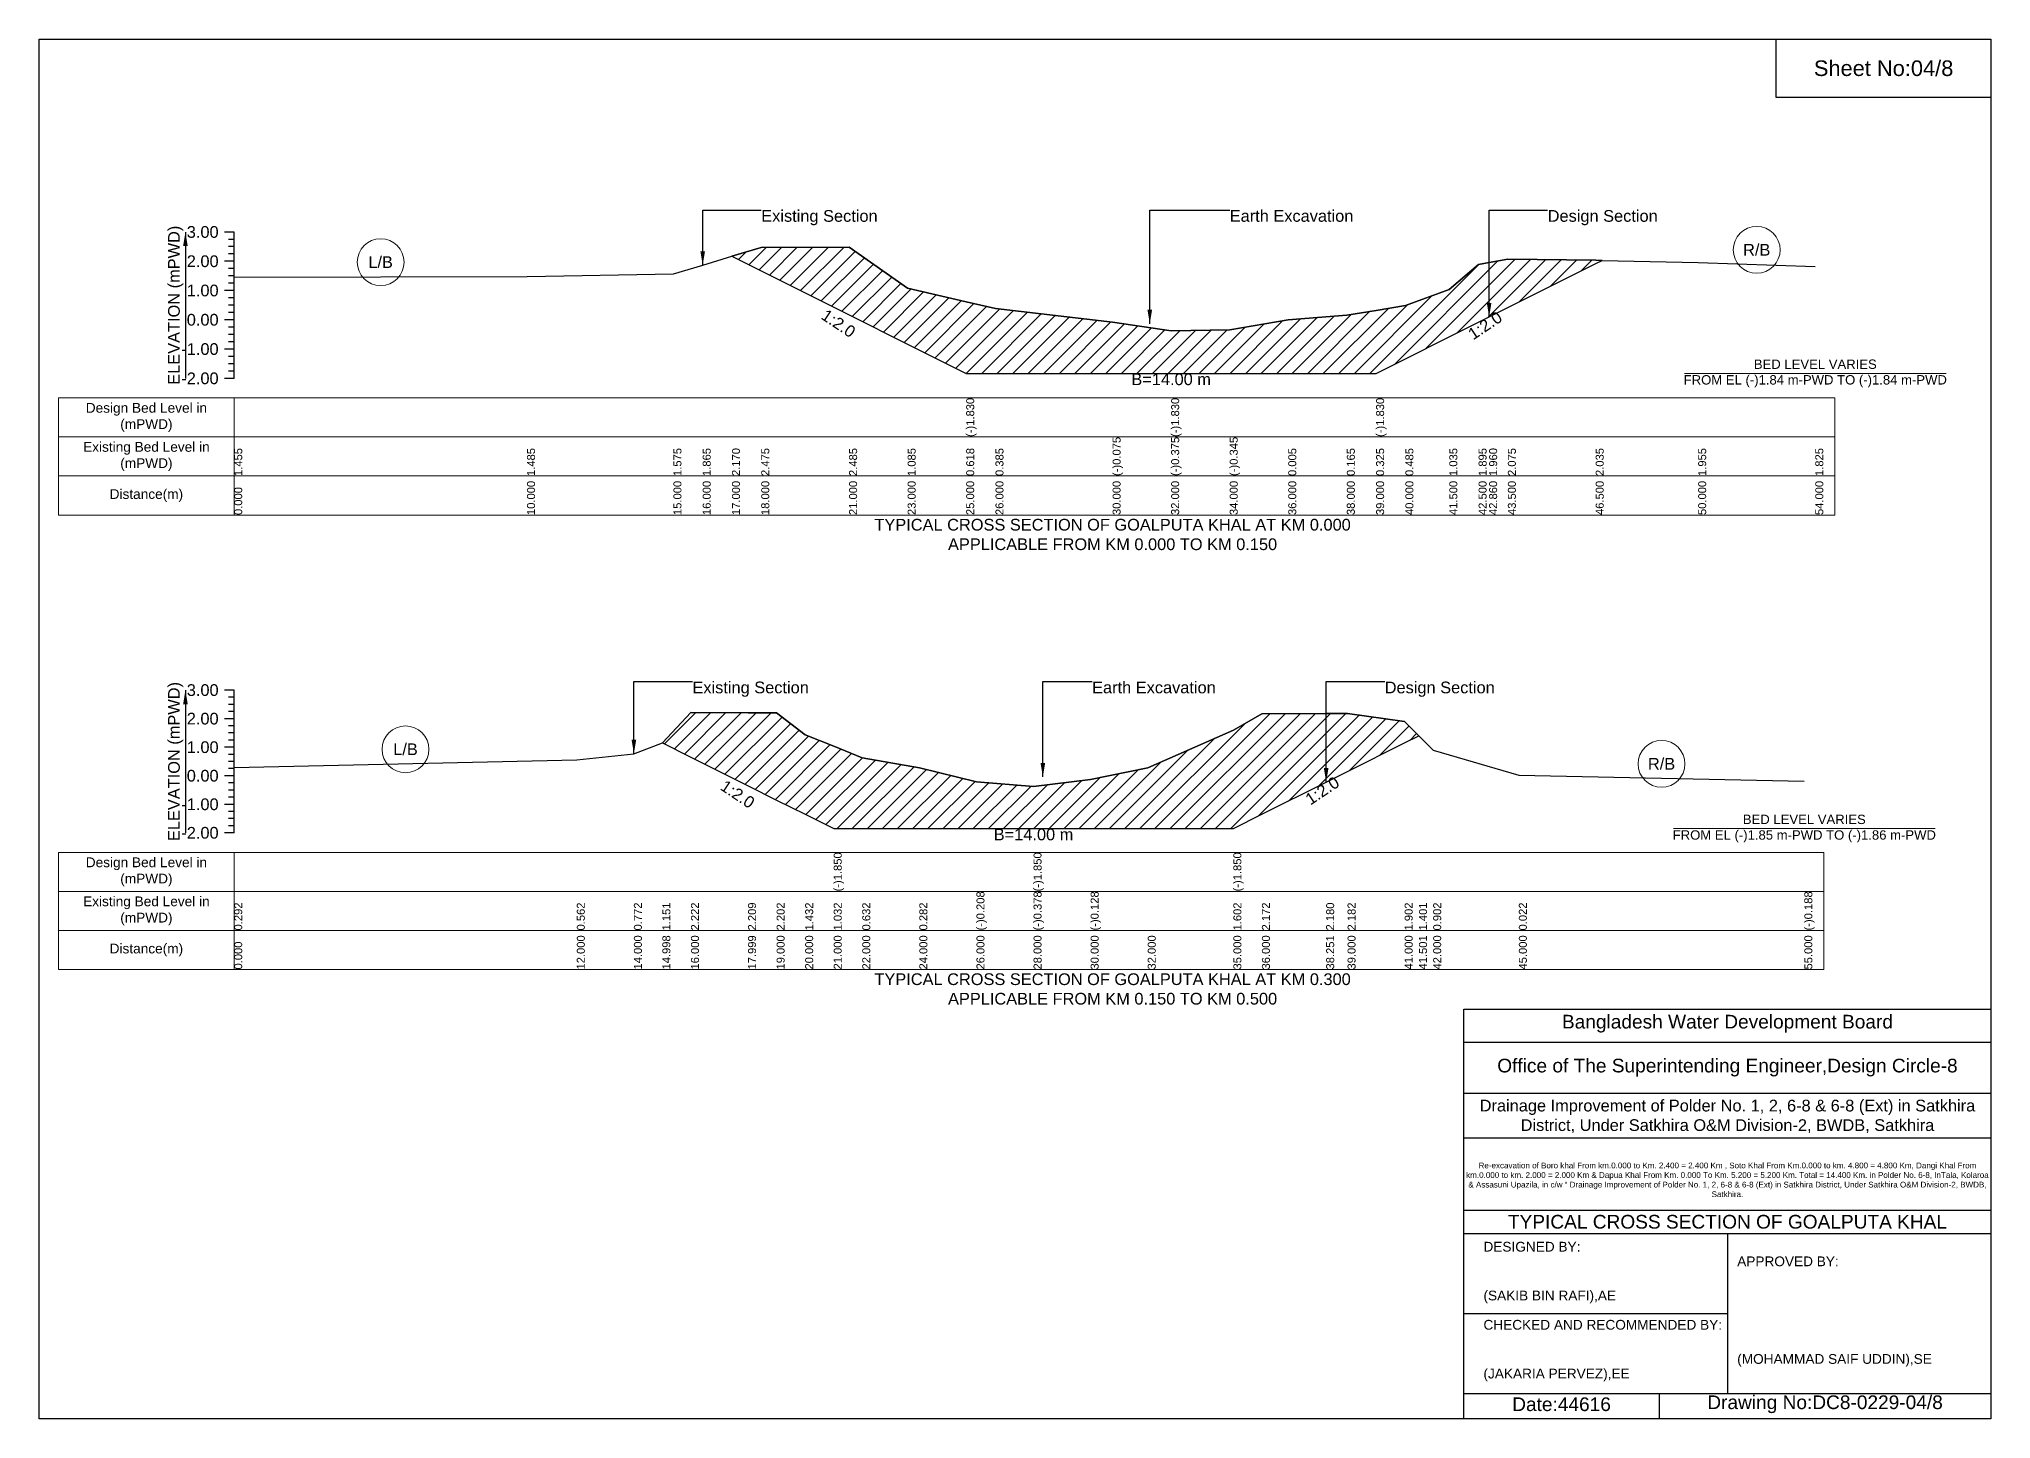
# Model space of a CAD drawing. Header units: inches. Extents: x 91000 to 278000, y -5656 to 20000.
# Drawn here: x 130000 to 138000, y -5656 to 0 of the extents above; entities that cross this region are included whole.
import ezdxf

# ---------------------------------------------------------------- set-up
doc = ezdxf.new("R2010")
doc.units = ezdxf.units.IN
doc.header["$LTSCALE"] = 7
doc.header["$MEASUREMENT"] = 0
for name, color, linetype, lineweight in [('Cross section Data Border', 7, 'Continuous', 9), ('Cross Section Labels', 7, 'Continuous', 9), ('Existing_Bed_Level for Xsection', 7, 'Continuous', 25)]:
    doc.layers.add(name, color=color, linetype=linetype, lineweight=lineweight)
doc.styles.get("Standard").update_dxf_attribs({"font": 'arial.ttf'})
doc.dimstyles.get("Standard").update_dxf_attribs({"dimtxt": 0.18, "dimasz": 0.18, "dimexe": 0.18, "dimexo": 0.0625, "dimgap": 0.09, "dimtad": 0, "dimtih": 1, "dimtoh": 1, "dimdec": 4, "dimzin": 0, "dimdsep": 46, "dimtxsty": 'Standard', "dimcen": 0.09, "dimadec": 0, "dimazin": 0, "dimtfac": 1, "dimtdec": 4, "dimtofl": 0, "dimtmove": 0, "dimatfit": 3, "dimfxl": 1, "dimtolj": 1, "dimtzin": 0, "dimarcsym": 0})

msp = doc.modelspace()

# ---------------------------------------------------------------- hatches: boundary and pattern name
at = {"layer": 'Existing_Bed_Level for Xsection'}
h = msp.add_hatch(dxfattribs=at)
h.set_pattern_fill('ANSI31', color=256, scale=360, style=0)
h.paths.add_polyline_path([(132840, -890.6), (132960, -950.6), (133320, -1130.6), (133560, -1250.6), (133800, -1370.6), (133920, -1370.6), (134400, -1370.6), (134640, -1370.6), (134880, -1370.6), (135120, -1370.6), (135360, -1370.6), (135480, -1370.6), (135600, -1310.6), (135780, -1220.6), (135900, -1160.6), (135943.2, -1139), (136020, -1100.6), (136380, -920.6), (136406.4, -907.4), (136380, -906.8), (136020, -902), (135943.2, -915.8), (135900, -923.6), (135780, -1026.8), (135600, -1092.8), (135480, -1112), (135360, -1131.2), (135120, -1150.4), (134880, -1192.4), (134640, -1196), (134400, -1160), (133920, -1104.8), (133800, -1076.8), (133560, -1020.8), (133320, -852.8), (132960, -854)])
h = msp.add_hatch(dxfattribs=at)
h.set_pattern_fill('ANSI31', color=256, scale=351, style=0)
h.paths.add_polyline_path([(132554.7, -2885.1), (132555, -2885.2), (132672, -2943.7), (132905.9, -3060.7), (133023, -3119.2), (133140, -3177.7), (133257, -3236.2), (133374, -3236.2), (133608, -3236.2), (133842, -3236.2), (134076, -3236.2), (134310, -3236.2), (134544, -3236.2), (134895, -3236.2), (135012, -3177.7), (135275.3, -3046.1), (135363, -3002.2), (135597, -2885.2), (135655.7, -2855.9), (135597, -2797.2), (135363, -2764.5), (135275.3, -2764.8), (135012, -2765.7), (134895, -2832.3), (134544, -2986.8), (134310, -3034.8), (134076, -3064), (133842, -3044.1), (133608, -2986.8), (133374, -2945.8), (133257, -2899), (133140, -2852.2), (133023, -2762.1), (132905.9, -2761.4), (132672, -2759.8), (132555, -2885)])

# ---------------------------------------------------------------- linework, layer by layer
for points in [[(130000, 0), (138000, 0), (138000, -5656), (130000, -5656)], [(137120, 0), (138000, 0), (138000, -240), (137120, -240)]]:
    msp.add_lwpolyline(points, close=True)
for points in [[(135840, -5656), (135840, -3976), (138000, -3976)], [(135840, -4112), (138000, -4112)], [(135840, -4320), (138000, -4320)], [(135840, -4504), (138000, -4504)], [(135840, -4800), (138000, -4800)], [(135840, -4896), (138000, -4896)], [(136920, -4896), (136920, -5552)], [(135840, -5224), (136920, -5224)], [(135840, -5552), (138000, -5552)], [(136640, -5552), (136640, -5656)]]:
    msp.add_lwpolyline(points)
at = {"layer": 'Cross section Data Border'}
for points in [[(130080, -1471), (137360, -1471), (137360, -1951), (130080, -1951)], [(130080, -3333.8), (137315, -3333.8), (137315, -3813.8), (130080, -3813.8)]]:
    msp.add_lwpolyline(points, close=True, dxfattribs=at)
for points in [[(130800, -1471), (130800, -1951)], [(130080, -1631), (137360, -1631)], [(130080, -1791), (137360, -1791)], [(130800, -3333.8), (130800, -3813.8)], [(130080, -3493.8), (137315, -3493.8)], [(130080, -3653.8), (137315, -3653.8)]]:
    msp.add_lwpolyline(points, dxfattribs=at)
at = {"layer": 'Cross Section Labels'}
for points in [[(136744.2, -1370.6), (137815.8, -1370.6)], [(136699.2, -3236.2), (137770.8, -3236.2)]]:
    msp.add_lwpolyline(points, dxfattribs=at)
for centre in [(137040, -864.2), (131400, -914.6), (131502, -2911.3), (136650, -2971)]:
    msp.add_circle(centre, 96, dxfattribs=at)
at = {"layer": 'Existing_Bed_Level for Xsection'}
for points in [[(130800, -791), (130760, -791)], [(130800, -1391), (130800, -1271), (130800, -1151), (130800, -1031), (130800, -911), (130800, -791)], [(130800, -821), (130776, -821)], [(130800, -851), (130776, -851)], [(130800, -976.4), (132000, -972.8), (132600, -962), (132720, -927.2), (132840, -890.6), (132960, -854), (133320, -852.8), (133560, -1020.8), (133800, -1076.8), (133800, -1076.8), (133920, -1104.8), (134400, -1160), (134640, -1196), (134640, -1196), (134880, -1192.4), (135120, -1150.4), (135360, -1131.2), (135480, -1112), (135480, -1112), (135600, -1092.8), (135780, -1026.8), (135900, -923.6), (135943.2, -915.8), (136020, -902), (136380, -906.8), (136406.4, -907.4), (136800, -916.4), (137280, -932)], [(130800, -911), (130760, -911)], [(130800, -881), (130776, -881)], [(130800, -941), (130776, -941)], [(130800, -1031), (130760, -1031)], [(130800, -971), (130776, -971)], [(130800, -1001), (130776, -1001)], [(130800, -1061), (130776, -1061)], [(130800, -1091), (130776, -1091)], [(130800, -1151), (130760, -1151)], [(130800, -1121), (130776, -1121)], [(130800, -1181), (130776, -1181)], [(130800, -1271), (130760, -1271)], [(130800, -1211), (130776, -1211)], [(130800, -1241), (130776, -1241)], [(130800, -1301), (130776, -1301)], [(130800, -1331), (130776, -1331)], [(130800, -1391), (130760, -1391)], [(130800, -1361), (130776, -1361)], [(130800, -2668.8), (130760, -2668.8)], [(130800, -2698), (130776, -2698)], [(130800, -3253.8), (130800, -3136.8), (130800, -3019.8), (130800, -2902.8), (130800, -2785.8), (130800, -2668.8)], [(130800, -2785.8), (130760, -2785.8)], [(130800, -2727.3), (130776, -2727.3)], [(130800, -2756.5), (130776, -2756.5)], [(130800, -2985.6), (132204, -2954), (132438, -2929.4), (132554.7, -2885.1), (132555, -2885), (132672, -2759.8), (132905.9, -2761.4), (133023, -2762.1), (133140, -2852.2), (133257, -2899), (133257, -2899), (133374, -2945.8), (133608, -2986.8), (133842, -3044.1), (134076, -3064), (134076, -3064), (134310, -3034.8), (134544, -2986.8), (134895, -2832.3), (134895, -2832.3), (135012, -2765.7), (135275.3, -2764.8), (135363, -2764.5), (135597, -2797.2), (135655.7, -2855.9), (135714, -2914.2), (136065, -3017.2), (137235, -3041.8)], [(130800, -2815), (130776, -2815)], [(130800, -2844.3), (130776, -2844.3)], [(130800, -2873.5), (130776, -2873.5)], [(130800, -2902.8), (130760, -2902.8)], [(130800, -2932), (130776, -2932)], [(130800, -3019.8), (130760, -3019.8)], [(130800, -2961.3), (130776, -2961.3)], [(130800, -2990.5), (130776, -2990.5)], [(130800, -3049), (130776, -3049)], [(130800, -3078.3), (130776, -3078.3)], [(130800, -3107.5), (130776, -3107.5)], [(130800, -3136.8), (130760, -3136.8)], [(130800, -3166), (130776, -3166)], [(130800, -3195.3), (130776, -3195.3)], [(130800, -3253.8), (130760, -3253.8)], [(130800, -3224.5), (130776, -3224.5)]]:
    msp.add_lwpolyline(points, dxfattribs=at)
for points in [[(132840, -890.6), (132840, -890.6), (132960, -950.6), (133320, -1130.6), (133560, -1250.6), (133800, -1370.6), (133800, -1370.6), (133920, -1370.6), (134400, -1370.6), (134640, -1370.6), (134640, -1370.6), (134880, -1370.6), (135120, -1370.6), (135360, -1370.6), (135480, -1370.6), (135480, -1370.6), (135600, -1310.6), (135780, -1220.6), (135900, -1160.6), (135943.2, -1139), (136020, -1100.6), (136380, -920.6), (136406.4, -907.4), (136406.4, -907.4), (136406.4, -907.4), (136380, -906.8), (136020, -902), (135943.2, -915.8), (135900, -923.6), (135780, -1026.8), (135600, -1092.8), (135480, -1112), (135480, -1112), (135360, -1131.2), (135120, -1150.4), (134880, -1192.4), (134640, -1196), (134640, -1196), (134400, -1160), (133920, -1104.8), (133800, -1076.8), (133800, -1076.8), (133560, -1020.8), (133320, -852.8), (132960, -854), (132840, -890.6)], [(132554.7, -2885.1), (132554.7, -2885.1), (132555, -2885.2), (132672, -2943.7), (132905.9, -3060.7), (133023, -3119.2), (133140, -3177.7), (133257, -3236.2), (133257, -3236.2), (133374, -3236.2), (133608, -3236.2), (133842, -3236.2), (134076, -3236.2), (134076, -3236.2), (134310, -3236.2), (134544, -3236.2), (134895, -3236.2), (134895, -3236.2), (135012, -3177.7), (135275.3, -3046.1), (135363, -3002.2), (135597, -2885.2), (135655.7, -2855.9), (135655.7, -2855.9), (135655.7, -2855.9), (135597, -2797.2), (135363, -2764.5), (135275.3, -2764.8), (135012, -2765.7), (134895, -2832.3), (134895, -2832.3), (134544, -2986.8), (134310, -3034.8), (134076, -3064), (134076, -3064), (133842, -3044.1), (133608, -2986.8), (133374, -2945.8), (133257, -2899), (133257, -2899), (133140, -2852.2), (133023, -2762.1), (132905.9, -2761.4), (132672, -2759.8), (132555, -2885), (132554.7, -2885.1)]]:
    msp.add_lwpolyline(points, close=True, dxfattribs=at)

# ---------------------------------------------------------------- texts
at = {"attachment_point": 5}
for s, insert, char_height in [('Sheet No:04/8', (137560, -120), 64), ('Bangladesh Water Development Board', (136920, -4036), 56), ('Office of The Superintending Engineer,Design Circle-8', (136920, -4216), 56)]:
    msp.add_mtext(s, dxfattribs=dict(at, insert=insert, char_height=char_height))
for s, insert, char_height, width, attachment_point in [('Drainage Improvement of Polder No. 1, 2, 6-8 & 6-8 (Ext) in Satkhira District, Under Satkhira O&M Division-2, BWDB, Satkhira', (136920, -4416), 48, 2240, 5), ('Re-excavation of Boro khal From km.0.000 to Km. 2.400 = 2.400 Km , Soto Khal From Km.0.000 to km. 4.800 = 4.800 Km, Dangi Khal From km.0.000 to km. 2.000 = 2.000 Km & Dapua Khal From Km. 0.000 To Km. 5.200 = 5.200 Km. Total = 14.400 Km. in Polder No. 6-8, InTala, Kolaroa & Assasuni Upazila, in c/w “ Drainage Improvement of Polder No. 1, 2, 6-8 & 6-8 (Ext) in Satkhira District, Under Satkhira O&M Division-2, BWDB, Satkhira.', (136920, -4676), 23.565, 2160, 5), ('TYPICAL CROSS SECTION OF GOALPUTA KHAL', (136920, -4848), 56, 2240, 5), ('DESIGNED BY:^J^J^J(SAKIB BIN RAFI),AE', (135920, -5056), 40, 1120, 4), ('APPROVED BY:^J^J^J^J^J^J(MOHAMMAD SAIF UDDIN),SE', (136960, -5216), 40, 1120, 4), ('CHECKED AND RECOMMENDED BY:^J^J^J(JAKARIA PERVEZ),EE', (135920, -5376), 40, 1120, 4), ('Date:44616', (136240, -5596), 56, 1120, 5), ('Drawing No:DC8-0229-04/8', (137320, -5596), 56, 1760, 5)]:
    msp.add_mtext(s, dxfattribs=dict(insert=insert, char_height=char_height, width=width, attachment_point=attachment_point))
at = {"layer": 'Cross section Data Border', "char_height": 40, "width": 640, "attachment_point": 5}
for s, insert in [('Design Bed Level in (mPWD)', (130440, -1551)), ('Existing Bed Level in (mPWD)', (130440, -1711)), ('Distance(m)', (130440, -1871)), ('Design Bed Level in (mPWD)', (130440, -3413.8)), ('Existing Bed Level in (mPWD)', (130440, -3573.8)), ('Distance(m)', (130440, -3733.8))]:
    msp.add_mtext(s, dxfattribs=dict(at, insert=insert))
at = {"layer": 'Cross Section Labels'}
for s, insert, char_height, attachment_point in [('Existing Section', (132960, -701), 48, 1), ('Earth Excavation', (134880, -701), 48, 1), ('Design Section', (136183.2, -701), 48, 1), ('R/B', (137040, -864.2), 48, 5), ('L/B', (131400, -914.6), 48, 5), ('BED LEVEL VARIES ^JFROM EL (-)1.84 m-PWD TO (-)1.84 m-PWD', (137280, -1370.6), 38.4, 5), ('B=14.00 m', (134640, -1370.6), 48, 2), ('TYPICAL CROSS SECTION OF GOALPUTA KHAL AT KM 0.000^JAPPLICABLE FROM KM 0.000 TO KM 0.150', (134400, -2031), 48, 5), ('Existing Section', (132678, -2633.7), 48, 1), ('Earth Excavation', (134316, -2633.7), 48, 1), ('Design Section', (135515.3, -2633.7), 48, 1), ('L/B', (131502, -2911.3), 48, 5), ('R/B', (136650, -2971), 48, 5), ('BED LEVEL VARIES ^JFROM EL (-)1.85 m-PWD TO (-)1.86 m-PWD', (137235, -3236.2), 38.4, 5), ('B=14.00 m', (134076, -3236.2), 48, 2), ('TYPICAL CROSS SECTION OF GOALPUTA KHAL AT KM 0.300^JAPPLICABLE FROM KM 0.150 TO KM 0.500', (134400, -3893.8), 48, 5)]:
    msp.add_mtext(s, dxfattribs=dict(at, insert=insert, char_height=char_height, attachment_point=attachment_point))
at = {"layer": 'Cross Section Labels', "char_height": 48, "attachment_point": 2}
for insert, rotation in [((133290, -1145.6), 326.30993), ((135913.2, -1154), 33.69007), ((135246.1, -3060.7), 33.69007), ((132876.6, -3075.3), 326.30993)]:
    msp.add_mtext('1:2.0', dxfattribs=dict(at, insert=insert, rotation=rotation))
at = {"layer": 'Existing_Bed_Level for Xsection', "rotation": 90}
for s, insert, char_height, attachment_point in [('ELEVATION (mPWD)', (130560, -1091), 48, 5), ('(-)1.830', (133800, -1631), 32.8, 1), ('(-)1.830', (134640, -1631), 32.8, 1), ('(-)1.830', (135480, -1631), 32.8, 1), ('1.455', (130800, -1791), 32.8, 1), ('1.485', (132000, -1791), 32.8, 1), ('1.575', (132600, -1791), 32.8, 1), ('1.865', (132720, -1791), 32.8, 1), ('2.170', (132840, -1791), 32.8, 1), ('2.475', (132960, -1791), 32.8, 1), ('2.485', (133320, -1791), 32.8, 1), ('1.085', (133560, -1791), 32.8, 1), ('0.618', (133800, -1791), 32.8, 1), ('0.385', (133920, -1791), 32.8, 1), ('(-)0.075', (134400, -1791), 32.8, 1), ('(-)0.375', (134640, -1791), 32.8, 1), ('(-)0.345', (134880, -1791), 32.8, 1), ('0.005', (135120, -1791), 32.8, 1), ('0.165', (135360, -1791), 32.8, 1), ('0.325', (135480, -1791), 32.8, 1), ('0.485', (135600, -1791), 32.8, 1), ('1.035', (135780, -1791), 32.8, 1), ('1.895', (135900, -1791), 32.8, 1), ('1.960', (135943.2, -1791), 32.8, 1), ('2.075', (136020, -1791), 32.8, 1), ('2.035', (136380, -1791), 32.8, 1), ('1.955', (136800, -1791), 32.8, 1), ('1.825', (137280, -1791), 32.8, 1), ('0.000', (130800, -1951), 32.8, 1), ('10.000', (132000, -1951), 32.8, 1), ('15.000', (132600, -1951), 32.8, 1), ('16.000', (132720, -1951), 32.8, 1), ('17.000', (132840, -1951), 32.8, 1), ('18.000', (132960, -1951), 32.8, 1), ('21.000', (133320, -1951), 32.8, 1), ('23.000', (133560, -1951), 32.8, 1), ('25.000', (133800, -1951), 32.8, 1), ('26.000', (133920, -1951), 32.8, 1), ('30.000', (134400, -1951), 32.8, 1), ('32.000', (134640, -1951), 32.8, 1), ('34.000', (134880, -1951), 32.8, 1), ('36.000', (135120, -1951), 32.8, 1), ('38.000', (135360, -1951), 32.8, 1), ('39.000', (135480, -1951), 32.8, 1), ('40.000', (135600, -1951), 32.8, 1), ('41.500', (135780, -1951), 32.8, 1), ('42.500', (135900, -1951), 32.8, 1), ('42.860', (135943.2, -1951), 32.8, 1), ('43.500', (136020, -1951), 32.8, 1), ('46.500', (136380, -1951), 32.8, 1), ('50.000', (136800, -1951), 32.8, 1), ('54.000', (137280, -1951), 32.8, 1), ('ELEVATION (mPWD)', (130560, -2961.3), 48, 5), ('(-)1.850', (133257, -3493.8), 32.8, 1), ('(-)1.850', (134076, -3493.8), 32.8, 1), ('(-)1.850', (134895, -3493.8), 32.8, 1), ('(-)0.208', (133842, -3653.8), 32.8, 1), ('(-)0.378', (134076, -3653.8), 32.8, 1), ('(-)0.128', (134310, -3653.8), 32.8, 1), ('(-)0.188', (137235, -3653.8), 32.8, 1), ('0.292', (130800, -3653.8), 32.8, 1), ('0.562', (132204, -3653.8), 32.8, 1), ('0.772', (132438, -3653.8), 32.8, 1), ('1.151', (132554.7, -3653.8), 32.8, 1), ('2.222', (132672, -3653.8), 32.8, 1), ('2.209', (132905.9, -3653.8), 32.8, 1), ('2.202', (133023, -3653.8), 32.8, 1), ('1.432', (133140, -3653.8), 32.8, 1), ('1.032', (133257, -3653.8), 32.8, 1), ('0.632', (133374, -3653.8), 32.8, 1), ('0.282', (133608, -3653.8), 32.8, 1), ('1.602', (134895, -3653.8), 32.8, 1), ('2.172', (135012, -3653.8), 32.8, 1), ('2.180', (135275.3, -3653.8), 32.8, 1), ('2.182', (135363, -3653.8), 32.8, 1), ('1.902', (135597, -3653.8), 32.8, 1), ('1.401', (135655.7, -3653.8), 32.8, 1), ('0.902', (135714, -3653.8), 32.8, 1), ('0.022', (136065, -3653.8), 32.8, 1), ('12.000', (132204, -3813.8), 32.8, 1), ('14.000', (132438, -3813.8), 32.8, 1), ('14.998', (132554.7, -3813.8), 32.8, 1), ('16.000', (132672, -3813.8), 32.8, 1), ('17.999', (132905.9, -3813.8), 32.8, 1), ('19.000', (133023, -3813.8), 32.8, 1), ('20.000', (133140, -3813.8), 32.8, 1), ('21.000', (133257, -3813.8), 32.8, 1), ('22.000', (133374, -3813.8), 32.8, 1), ('24.000', (133608, -3813.8), 32.8, 1), ('26.000', (133842, -3813.8), 32.8, 1), ('28.000', (134076, -3813.8), 32.8, 1), ('30.000', (134310, -3813.8), 32.8, 1), ('32.000', (134544, -3813.8), 32.8, 1), ('35.000', (134895, -3813.8), 32.8, 1), ('36.000', (135012, -3813.8), 32.8, 1), ('38.251', (135275.3, -3813.8), 32.8, 1), ('39.000', (135363, -3813.8), 32.8, 1), ('41.000', (135597, -3813.8), 32.8, 1), ('41.501', (135655.7, -3813.8), 32.8, 1), ('42.000', (135714, -3813.8), 32.8, 1), ('45.000', (136065, -3813.8), 32.8, 1), ('55.000', (137235, -3813.8), 32.8, 1), ('0.000', (130800, -3813.8), 32.8, 1)]:
    msp.add_mtext(s, dxfattribs=dict(at, insert=insert, char_height=char_height, attachment_point=attachment_point))
at = {"layer": 'Existing_Bed_Level for Xsection', "char_height": 48, "attachment_point": 6}
for s, insert in [('3.00', (130736, -791)), ('2.00', (130736, -911)), ('1.00', (130736, -1031)), ('0.00', (130736, -1151)), ('-1.00', (130736, -1271)), ('-2.00', (130736, -1391)), ('3.00', (130736, -2668.8)), ('2.00', (130736, -2785.8)), ('1.00', (130736, -2902.8)), ('0.00', (130736, -3019.8)), ('-1.00', (130736, -3136.8)), ('-2.00', (130736, -3253.8))]:
    msp.add_mtext(s, dxfattribs=dict(at, insert=insert))

# ---------------------------------------------------------------- leaders
at = {"layer": 'Cross Section Labels', "annotation_type": 0, "has_hookline": 1, "hookline_direction": 0}
for points, text_width in [([(132720, -927.2), (132720, -701), (132959.9, -701)], 467.2), ([(134552.4, -1167.3), (134552.4, -701), (134879.9, -701)], 497), ([(135943.2, -1139), (135943.2, -701), (136183.1, -701)], 441.2), ([(132438, -2929.4), (132438, -2633.7), (132677.9, -2633.7)], 467.2), ([(134114.2, -3024.3), (134114.2, -2633.7), (134315.9, -2633.7)], 497), ([(135275.3, -3046.1), (135275.3, -2633.7), (135515.2, -2633.7)], 441.2)]:
    msp.add_leader(points, dimstyle='Standard', override={"dimasz": 57.6}, dxfattribs=dict(at, text_width=text_width))
at = {"layer": 'Existing_Bed_Level for Xsection'}
for points in [[(130600, -791), (130600, -1391)], [(130600, -2668.8), (130600, -3253.8)]]:
    msp.add_leader(points, dimstyle='Standard', override={"dimasz": 57.6}, dxfattribs=at)

doc.saveas('drawing.dxf')
